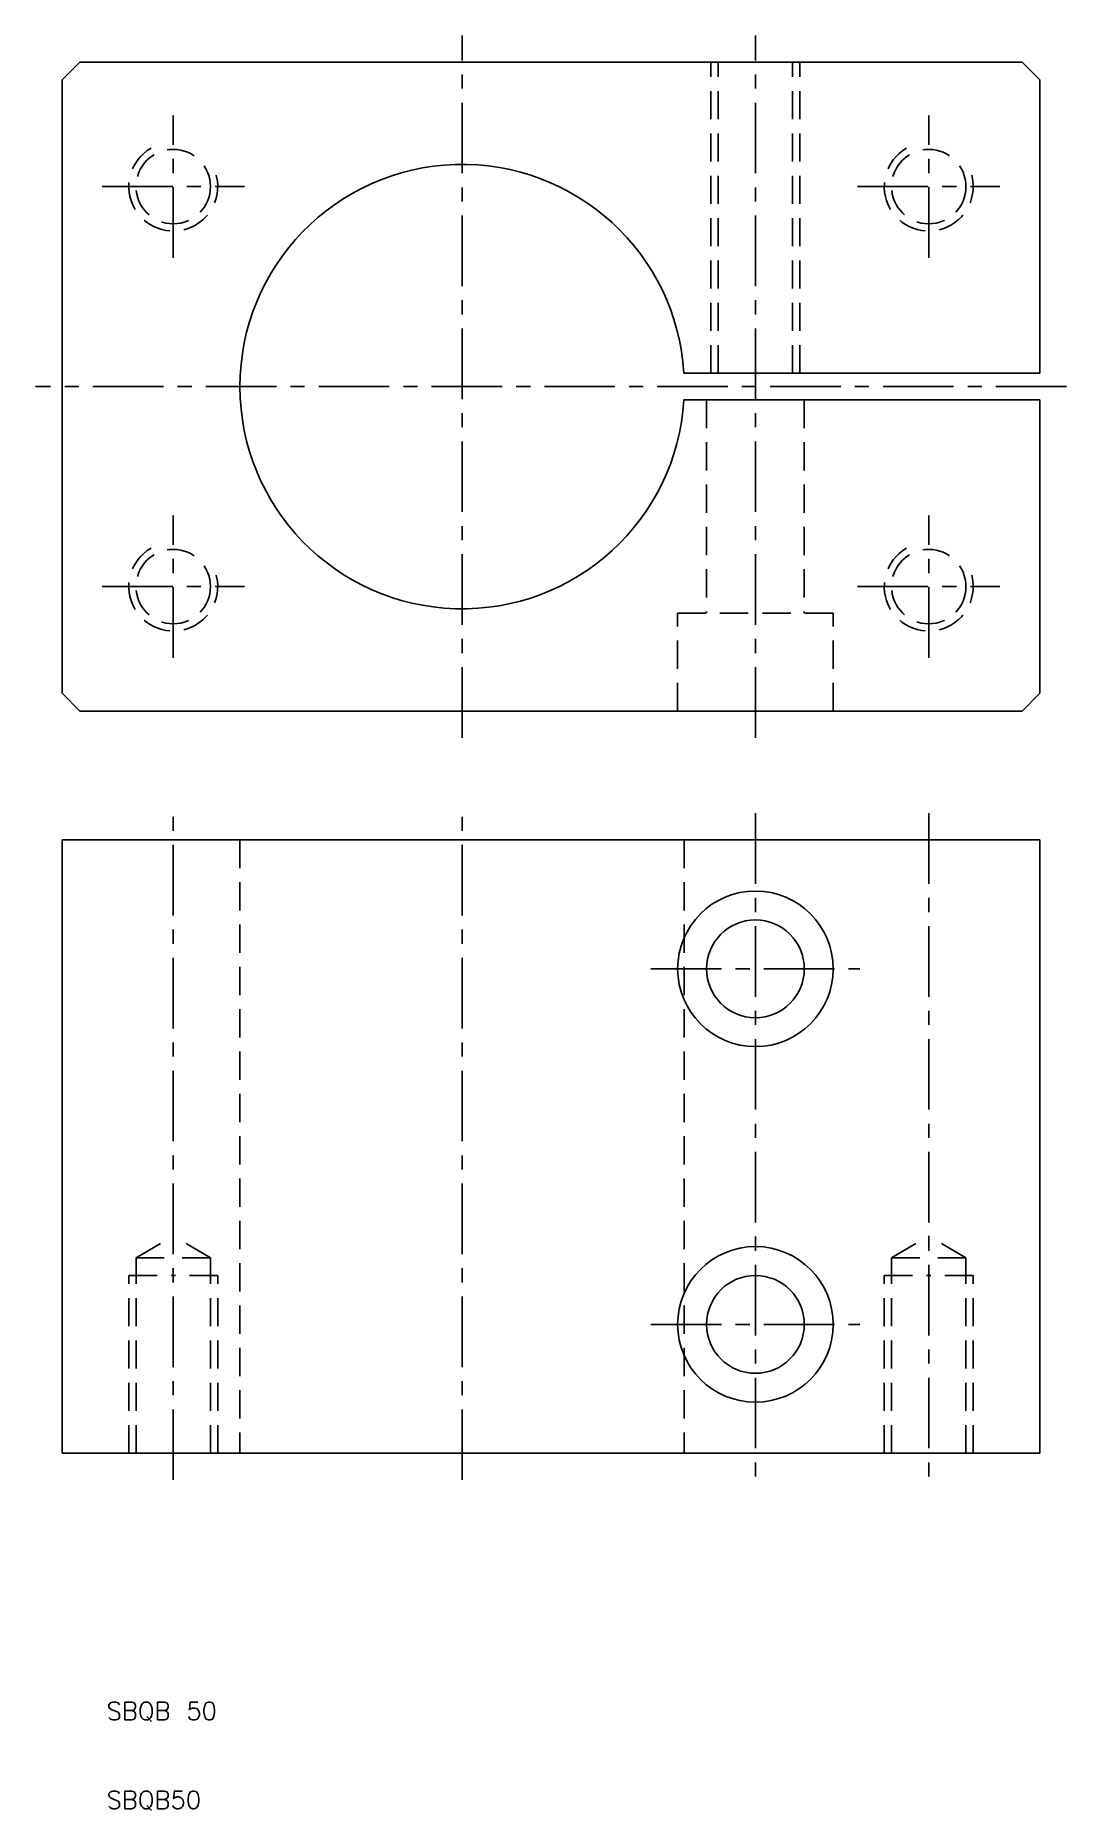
# Model space of a CAD drawing. Extents: x 2 to 118, y 10 to 210.
import ezdxf

# ---------------------------------------------------------------- set-up
doc = ezdxf.new("R2010")
doc.units = 0
doc.header["$LTSCALE"] = 0.25
doc.linetypes.add('CENTER', pattern=[50.8, 31.75, -6.35, 6.35, -6.35])
doc.linetypes.add('DASHED', pattern=[19.05, 12.7, -6.35])
doc.layers.get('0').update_dxf_attribs({"linetype": 'CONTINUOUS'})
doc.layers.add('CENTER', color=1, linetype='CENTER')
doc.styles.get("Standard").update_dxf_attribs({"font": 'txt.shx', "bigfont": 'extfont.shx'})

msp = doc.modelspace()

# ---------------------------------------------------------------- linework, layer by layer
for p, q in [((7, 206.5), (5, 204.5)), ((50, 206.5), (7, 206.5)), ((50, 206.5), (113, 206.5)), ((113, 206.5), (115, 204.5)), ((5, 204.5), (5, 170)), ((115, 204.5), (115, 171.5)), ((5, 135.5), (5, 170)), ((115, 171.5), (74.955, 171.5)), ((115, 168.5), (74.955, 168.5)), ((115, 135.5), (115, 168.5)), ((7, 133.5), (5, 135.5)), ((113, 133.5), (115, 135.5)), ((50, 133.5), (7, 133.5)), ((50, 133.5), (113, 133.5)), ((5, 50), (5, 119)), ((5, 119), (50, 119)), ((115, 119), (50, 119)), ((115, 50), (115, 119)), ((5, 50), (50, 50)), ((115, 50), (50, 50))]:
    msp.add_line(p, q)
at = {"color": 3, "linetype": 'DASHED'}
for p, q in [((78, 171.5), (78, 206.5)), ((78.812, 171.5), (78.812, 206.5)), ((87.188, 171.5), (87.188, 206.5)), ((88, 171.5), (88, 206.5)), ((77.5, 168.5), (77.5, 144.5)), ((88.5, 168.5), (88.5, 144.5)), ((74.25, 144.5), (83, 144.5)), ((74.25, 133.5), (74.25, 144.5)), ((91.75, 144.5), (83, 144.5)), ((91.75, 133.5), (91.75, 144.5)), ((25, 119), (25, 50)), ((75, 119), (75, 50)), ((13.312, 72), (17.5, 74.418)), ((21.688, 72), (17.5, 74.418)), ((98.312, 72), (102.5, 74.418)), ((106.688, 72), (102.5, 74.418)), ((13.312, 50), (13.312, 72)), ((13.312, 72), (17.5, 72)), ((21.688, 72), (17.5, 72)), ((21.688, 50), (21.688, 72)), ((98.312, 50), (98.312, 72)), ((98.312, 72), (102.5, 72)), ((106.688, 72), (102.5, 72)), ((106.688, 50), (106.688, 72)), ((12.5, 50), (12.5, 70)), ((12.5, 70), (17.5, 70)), ((22.5, 70), (17.5, 70)), ((22.5, 50), (22.5, 70)), ((97.5, 50), (97.5, 70)), ((97.5, 70), (102.5, 70)), ((107.5, 70), (102.5, 70)), ((107.5, 50), (107.5, 70))]:
    msp.add_line(p, q, dxfattribs=at)
for centre in [(17.5, 192.5), (102.5, 192.5), (17.5, 147.5), (102.5, 147.5)]:
    msp.add_circle(centre, 4.188, dxfattribs=at)
for centre, radius in [((83, 104.5), 8.75), ((83, 104.5), 5.5), ((83, 64.5), 8.75), ((83, 64.5), 5.5)]:
    msp.add_circle(centre, radius)
for centre in [(17.5, 192.5), (102.5, 192.5), (17.5, 147.5), (102.5, 147.5)]:
    msp.add_arc(centre, 5, 120, 30, dxfattribs=at)
msp.add_arc((50, 170), 25, 3.43981, 356.56019)
at = {"layer": 'CENTER', "color": 1, "linetype": 'CENTER'}
for p, q in [((50, 130.5), (50, 209.5)), ((83, 130.5), (83, 209.5)), ((17.5, 184.5), (17.5, 200.5)), ((102.5, 184.5), (102.5, 200.5)), ((9.5, 192.5), (25.5, 192.5)), ((94.5, 192.5), (110.5, 192.5)), ((118, 170), (2, 170)), ((17.5, 139.5), (17.5, 155.5)), ((102.5, 139.5), (102.5, 155.5)), ((9.5, 147.5), (25.5, 147.5)), ((94.5, 147.5), (110.5, 147.5)), ((17.5, 47), (17.5, 122)), ((50, 47), (50, 122)), ((83, 122), (83, 47)), ((102.5, 122), (102.5, 47)), ((102.5, 122), (102.5, 47)), ((71.25, 104.5), (94.75, 104.5)), ((71.25, 64.5), (94.75, 64.5))]:
    msp.add_line(p, q, dxfattribs=at)

# ---------------------------------------------------------------- texts
for s, p in [('SBQB 50', (10, 20)), ('SBQB50', (10, 10))]:
    msp.add_text(s, height=2).set_placement(p)

doc.saveas('drawing.dxf')
